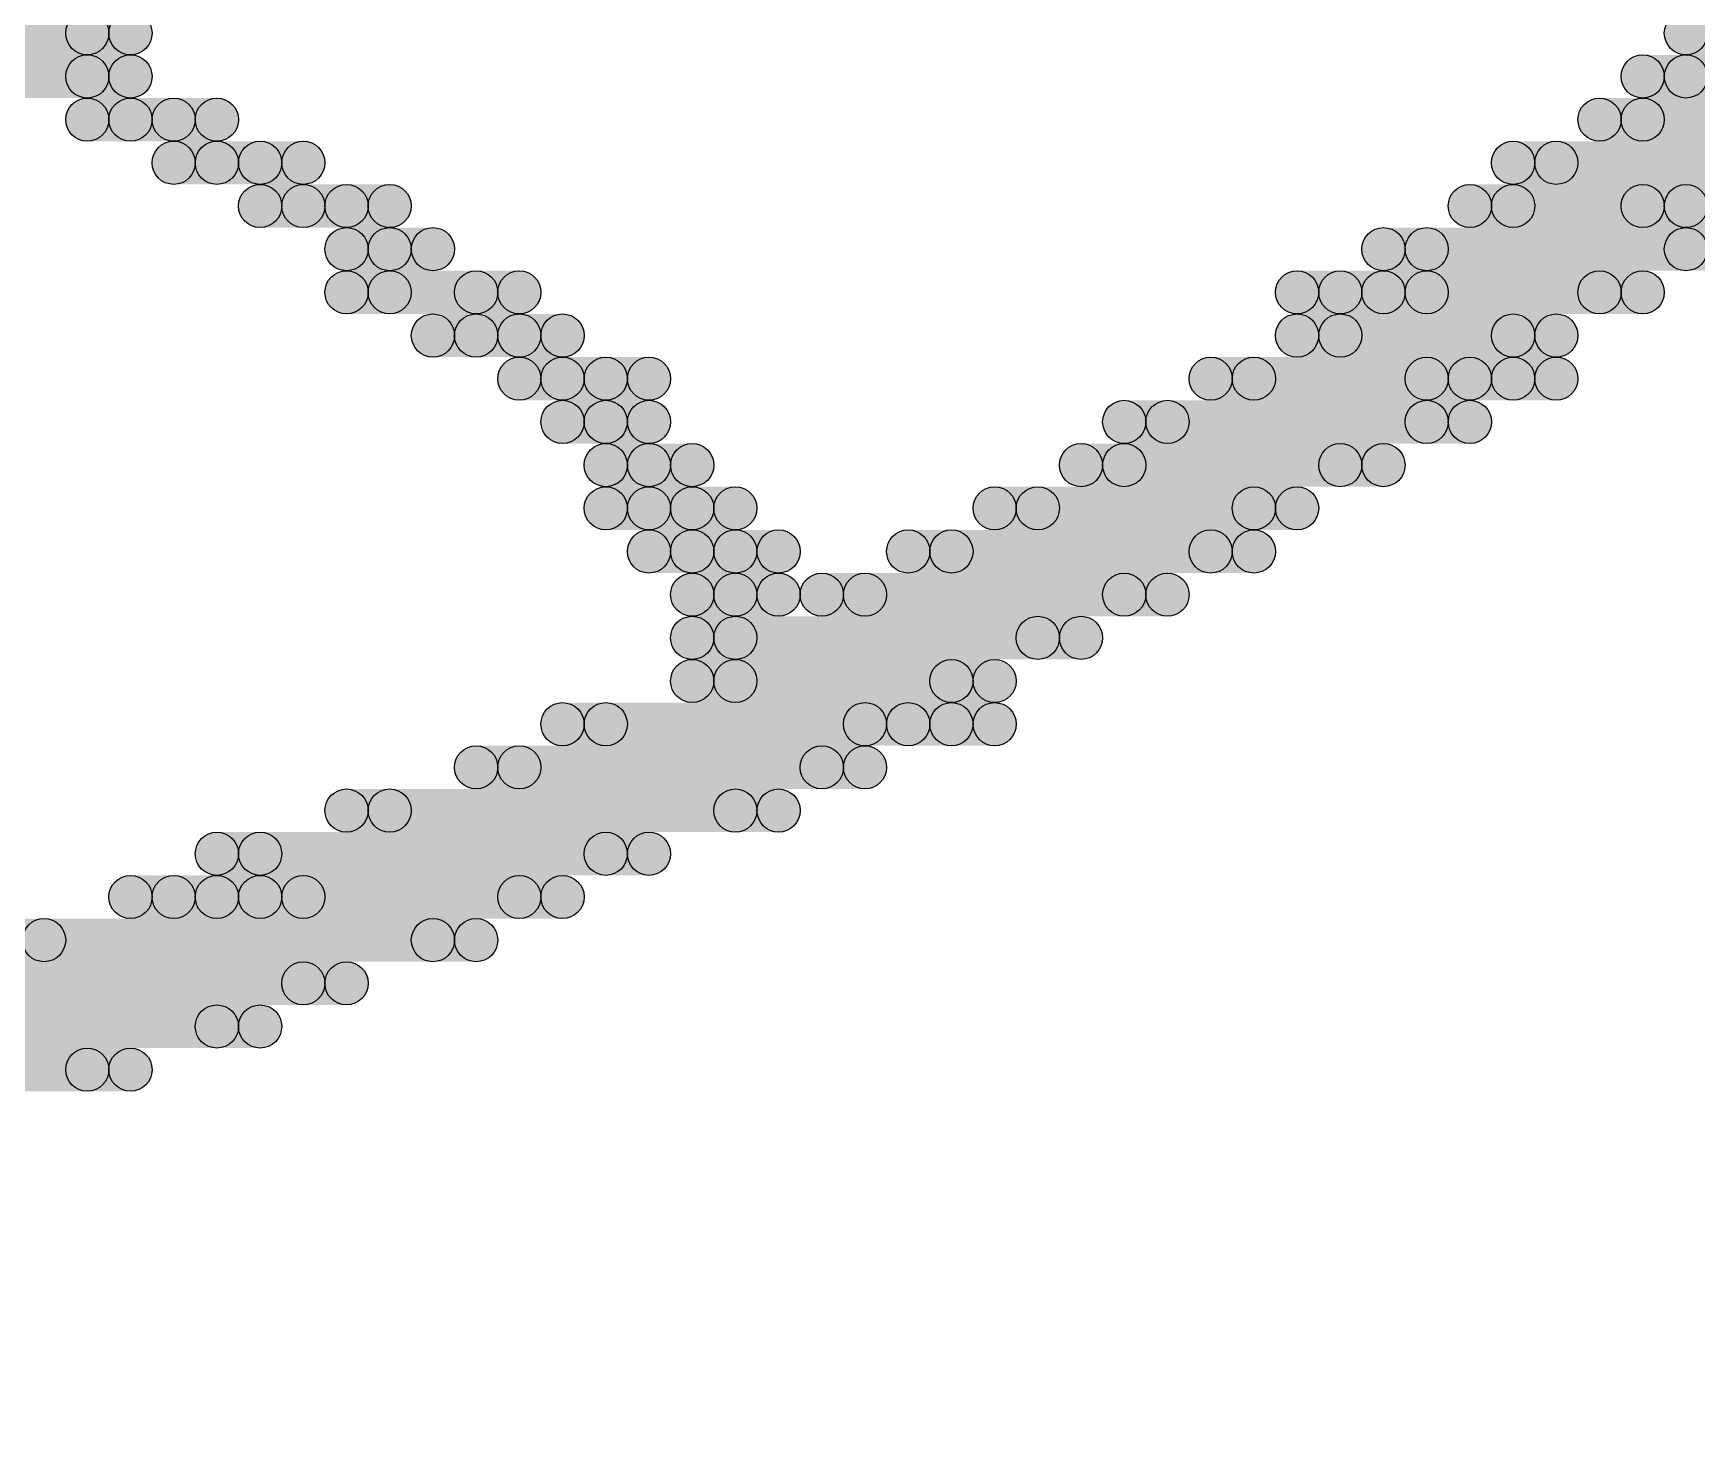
# Model space of a CAD drawing. Header units: millimetres. Extents: x 0 to 137, y 0 to 37.
# Drawn here: x 131.515 to 132.493, y 2.299 to 3.124 of the extents above; entities that cross this region are included whole.
import ezdxf

# ---------------------------------------------------------------- set-up
doc = ezdxf.new("R2010")
doc.units = ezdxf.units.MM
for name, color, linetype in [('KeepOutLayer', 6, 'Continuous'), ('TopLayer', 1, 'Continuous'), ('TopSolder', 216, 'Continuous')]:
    doc.layers.add(name, color=color, linetype=linetype)

msp = doc.modelspace()

# ---------------------------------------------------------------- hatches: boundary and pattern name
at = {"layer": 'TopLayer'}
for points in [[(131.4196, 3.1115), (131.4196, 3.1369), (131.572, 3.1369), (131.572, 3.1115)], [(131.4704, 3.0861), (131.4704, 3.1115), (131.572, 3.1115), (131.572, 3.0861)], [(132.4864, 3.0861), (132.4864, 3.1115), (132.588, 3.1115), (132.588, 3.0861)], [(131.572, 3.0607), (131.572, 3.0861), (131.6228, 3.0861), (131.6228, 3.0607)], [(132.461, 3.0607), (132.461, 3.0861), (132.588, 3.0861), (132.588, 3.0607)], [(131.6228, 3.0353), (131.6228, 3.0607), (131.6736, 3.0607), (131.6736, 3.0353)], [(132.4102, 3.0353), (132.4102, 3.0607), (132.5626, 3.0607), (132.5626, 3.0353)], [(131.6736, 3.0099), (131.6736, 3.0353), (131.7244, 3.0353), (131.7244, 3.0099)], [(132.3848, 3.0099), (132.3848, 3.0353), (132.4864, 3.0353), (132.4864, 3.0099)], [(131.7244, 2.9845), (131.7244, 3.0099), (131.7498, 3.0099), (131.7498, 2.9845)], [(132.334, 2.9845), (132.334, 3.0099), (132.5118, 3.0099), (132.5118, 2.9845)], [(131.7244, 2.9591), (131.7244, 2.9845), (131.8006, 2.9845), (131.8006, 2.9591)], [(132.2832, 2.9591), (132.2832, 2.9845), (132.3086, 2.9845), (132.3086, 2.9591)], [(132.334, 2.9591), (132.334, 2.9845), (132.461, 2.9845), (132.461, 2.9591)], [(131.7752, 2.9337), (131.7752, 2.9591), (131.826, 2.9591), (131.826, 2.9337)], [(132.2832, 2.9337), (132.2832, 2.9591), (132.4102, 2.9591), (132.4102, 2.9337)], [(131.826, 2.9083), (131.826, 2.9337), (131.8768, 2.9337), (131.8768, 2.9083)], [(132.2324, 2.9083), (132.2324, 2.9337), (132.3594, 2.9337), (132.3594, 2.9083)], [(132.3848, 2.9083), (132.3848, 2.9337), (132.4102, 2.9337), (132.4102, 2.9083)], [(131.8514, 2.8829), (131.8514, 2.9083), (131.8768, 2.9083), (131.8768, 2.8829)], [(132.1816, 2.8829), (132.1816, 2.9083), (132.3594, 2.9083), (132.3594, 2.8829)], [(131.8768, 2.8575), (131.8768, 2.8829), (131.9022, 2.8829), (131.9022, 2.8575)], [(132.1562, 2.8575), (132.1562, 2.8829), (132.3086, 2.8829), (132.3086, 2.8575)], [(131.8768, 2.8321), (131.8768, 2.8575), (131.9276, 2.8575), (131.9276, 2.8321)], [(132.1054, 2.8321), (132.1054, 2.8575), (132.2578, 2.8575), (132.2578, 2.8321)], [(131.9022, 2.8067), (131.9022, 2.8321), (131.953, 2.8321), (131.953, 2.8067)], [(132.0546, 2.8067), (132.0546, 2.8321), (132.2324, 2.8321), (132.2324, 2.8067)], [(131.9276, 2.7813), (131.9276, 2.8067), (131.953, 2.8067), (131.953, 2.7813)], [(132.0038, 2.7813), (132.0038, 2.8067), (132.1816, 2.8067), (132.1816, 2.7813)], [(131.9276, 2.7559), (131.9276, 2.7813), (132.1308, 2.7813), (132.1308, 2.7559)], [(131.9276, 2.7305), (131.9276, 2.7559), (132.08, 2.7559), (132.08, 2.7305)], [(131.8514, 2.7051), (131.8514, 2.7305), (132.0292, 2.7305), (132.0292, 2.7051)], [(132.0546, 2.7051), (132.0546, 2.7305), (132.08, 2.7305), (132.08, 2.7051)], [(131.8006, 2.6797), (131.8006, 2.7051), (132.0038, 2.7051), (132.0038, 2.6797)], [(131.7244, 2.6543), (131.7244, 2.6797), (131.953, 2.6797), (131.953, 2.6543)], [(131.6482, 2.6289), (131.6482, 2.6543), (131.8768, 2.6543), (131.8768, 2.6289)], [(131.5974, 2.6035), (131.5974, 2.6289), (131.6482, 2.6289), (131.6482, 2.6035)], [(131.6736, 2.6035), (131.6736, 2.6289), (131.826, 2.6289), (131.826, 2.6035)], [(131.5212, 2.5781), (131.5212, 2.6035), (131.7752, 2.6035), (131.7752, 2.5781)], [(131.445, 2.5527), (131.445, 2.5781), (131.699, 2.5781), (131.699, 2.5527)], [(131.3434, 2.5273), (131.3434, 2.5527), (131.6482, 2.5527), (131.6482, 2.5273)], [(131.2418, 2.5019), (131.2418, 2.5273), (131.572, 2.5273), (131.572, 2.5019)]]:
    msp.add_hatch(color=1, dxfattribs=at).paths.add_polyline_path(points)
h = msp.add_hatch(color=1, dxfattribs=at)
edge = h.paths.add_edge_path()
edge.add_arc((131.572, 3.1242), 0.0127, 0, 360)
h = msp.add_hatch(color=1, dxfattribs=at)
edge = h.paths.add_edge_path()
edge.add_arc((131.572, 3.0988), 0.0127, 0, 360)
h = msp.add_hatch(color=1, dxfattribs=at)
edge = h.paths.add_edge_path()
edge.add_arc((132.4864, 3.0988), 0.0127, 0, 360)
h = msp.add_hatch(color=1, dxfattribs=at)
edge = h.paths.add_edge_path()
edge.add_arc((131.572, 3.0734), 0.0127, 0, 360)
h = msp.add_hatch(color=1, dxfattribs=at)
edge = h.paths.add_edge_path()
edge.add_arc((131.6228, 3.0734), 0.0127, 0, 360)
h = msp.add_hatch(color=1, dxfattribs=at)
edge = h.paths.add_edge_path()
edge.add_arc((132.461, 3.0734), 0.0127, 0, 360)
h = msp.add_hatch(color=1, dxfattribs=at)
edge = h.paths.add_edge_path()
edge.add_arc((131.6228, 3.048), 0.0127, 0, 360)
h = msp.add_hatch(color=1, dxfattribs=at)
edge = h.paths.add_edge_path()
edge.add_arc((131.6736, 3.048), 0.0127, 0, 360)
h = msp.add_hatch(color=1, dxfattribs=at)
edge = h.paths.add_edge_path()
edge.add_arc((132.4102, 3.048), 0.0127, 0, 360)
h = msp.add_hatch(color=1, dxfattribs=at)
edge = h.paths.add_edge_path()
edge.add_arc((131.6736, 3.0226), 0.0127, 0, 360)
h = msp.add_hatch(color=1, dxfattribs=at)
edge = h.paths.add_edge_path()
edge.add_arc((131.7244, 3.0226), 0.0127, 0, 360)
h = msp.add_hatch(color=1, dxfattribs=at)
edge = h.paths.add_edge_path()
edge.add_arc((132.3848, 3.0226), 0.0127, 0, 360)
h = msp.add_hatch(color=1, dxfattribs=at)
edge = h.paths.add_edge_path()
edge.add_arc((132.4864, 3.0226), 0.0127, 0, 360)
h = msp.add_hatch(color=1, dxfattribs=at)
edge = h.paths.add_edge_path()
edge.add_arc((131.7244, 2.9972), 0.0127, 0, 360)
h = msp.add_hatch(color=1, dxfattribs=at)
edge = h.paths.add_edge_path()
edge.add_arc((131.7498, 2.9972), 0.0127, 0, 360)
h = msp.add_hatch(color=1, dxfattribs=at)
edge = h.paths.add_edge_path()
edge.add_arc((132.334, 2.9972), 0.0127, 0, 360)
h = msp.add_hatch(color=1, dxfattribs=at)
edge = h.paths.add_edge_path()
edge.add_arc((131.7244, 2.9718), 0.0127, 0, 360)
h = msp.add_hatch(color=1, dxfattribs=at)
edge = h.paths.add_edge_path()
edge.add_arc((131.8006, 2.9718), 0.0127, 0, 360)
h = msp.add_hatch(color=1, dxfattribs=at)
edge = h.paths.add_edge_path()
edge.add_arc((132.2832, 2.9718), 0.0127, 0, 360)
h = msp.add_hatch(color=1, dxfattribs=at)
edge = h.paths.add_edge_path()
edge.add_arc((132.3086, 2.9718), 0.0127, 0, 360)
h = msp.add_hatch(color=1, dxfattribs=at)
edge = h.paths.add_edge_path()
edge.add_arc((132.334, 2.9718), 0.0127, 0, 360)
h = msp.add_hatch(color=1, dxfattribs=at)
edge = h.paths.add_edge_path()
edge.add_arc((132.461, 2.9718), 0.0127, 0, 360)
h = msp.add_hatch(color=1, dxfattribs=at)
edge = h.paths.add_edge_path()
edge.add_arc((131.7752, 2.9464), 0.0127, 0, 360)
h = msp.add_hatch(color=1, dxfattribs=at)
edge = h.paths.add_edge_path()
edge.add_arc((131.826, 2.9464), 0.0127, 0, 360)
h = msp.add_hatch(color=1, dxfattribs=at)
edge = h.paths.add_edge_path()
edge.add_arc((132.2832, 2.9464), 0.0127, 0, 360)
h = msp.add_hatch(color=1, dxfattribs=at)
edge = h.paths.add_edge_path()
edge.add_arc((132.4102, 2.9464), 0.0127, 0, 360)
h = msp.add_hatch(color=1, dxfattribs=at)
edge = h.paths.add_edge_path()
edge.add_arc((131.826, 2.921), 0.0127, 0, 360)
h = msp.add_hatch(color=1, dxfattribs=at)
edge = h.paths.add_edge_path()
edge.add_arc((131.8768, 2.921), 0.0127, 0, 360)
h = msp.add_hatch(color=1, dxfattribs=at)
edge = h.paths.add_edge_path()
edge.add_arc((132.2324, 2.921), 0.0127, 0, 360)
h = msp.add_hatch(color=1, dxfattribs=at)
edge = h.paths.add_edge_path()
edge.add_arc((132.3594, 2.921), 0.0127, 0, 360)
h = msp.add_hatch(color=1, dxfattribs=at)
edge = h.paths.add_edge_path()
edge.add_arc((132.3848, 2.921), 0.0127, 0, 360)
h = msp.add_hatch(color=1, dxfattribs=at)
edge = h.paths.add_edge_path()
edge.add_arc((132.4102, 2.921), 0.0127, 0, 360)
h = msp.add_hatch(color=1, dxfattribs=at)
edge = h.paths.add_edge_path()
edge.add_arc((131.8514, 2.8956), 0.0127, 0, 360)
h = msp.add_hatch(color=1, dxfattribs=at)
edge = h.paths.add_edge_path()
edge.add_arc((131.8768, 2.8956), 0.0127, 0, 360)
h = msp.add_hatch(color=1, dxfattribs=at)
edge = h.paths.add_edge_path()
edge.add_arc((132.1816, 2.8956), 0.0127, 0, 360)
h = msp.add_hatch(color=1, dxfattribs=at)
edge = h.paths.add_edge_path()
edge.add_arc((132.3594, 2.8956), 0.0127, 0, 360)
h = msp.add_hatch(color=1, dxfattribs=at)
edge = h.paths.add_edge_path()
edge.add_arc((131.8768, 2.8702), 0.0127, 0, 360)
h = msp.add_hatch(color=1, dxfattribs=at)
edge = h.paths.add_edge_path()
edge.add_arc((131.9022, 2.8702), 0.0127, 0, 360)
h = msp.add_hatch(color=1, dxfattribs=at)
edge = h.paths.add_edge_path()
edge.add_arc((132.1562, 2.8702), 0.0127, 0, 360)
h = msp.add_hatch(color=1, dxfattribs=at)
edge = h.paths.add_edge_path()
edge.add_arc((132.3086, 2.8702), 0.0127, 0, 360)
h = msp.add_hatch(color=1, dxfattribs=at)
edge = h.paths.add_edge_path()
edge.add_arc((131.8768, 2.8448), 0.0127, 0, 360)
h = msp.add_hatch(color=1, dxfattribs=at)
edge = h.paths.add_edge_path()
edge.add_arc((131.9276, 2.8448), 0.0127, 0, 360)
h = msp.add_hatch(color=1, dxfattribs=at)
edge = h.paths.add_edge_path()
edge.add_arc((132.1054, 2.8448), 0.0127, 0, 360)
h = msp.add_hatch(color=1, dxfattribs=at)
edge = h.paths.add_edge_path()
edge.add_arc((132.2578, 2.8448), 0.0127, 0, 360)
h = msp.add_hatch(color=1, dxfattribs=at)
edge = h.paths.add_edge_path()
edge.add_arc((131.9022, 2.8194), 0.0127, 0, 360)
h = msp.add_hatch(color=1, dxfattribs=at)
edge = h.paths.add_edge_path()
edge.add_arc((131.953, 2.8194), 0.0127, 0, 360)
h = msp.add_hatch(color=1, dxfattribs=at)
edge = h.paths.add_edge_path()
edge.add_arc((132.0546, 2.8194), 0.0127, 0, 360)
h = msp.add_hatch(color=1, dxfattribs=at)
edge = h.paths.add_edge_path()
edge.add_arc((132.2324, 2.8194), 0.0127, 0, 360)
h = msp.add_hatch(color=1, dxfattribs=at)
edge = h.paths.add_edge_path()
edge.add_arc((131.9276, 2.794), 0.0127, 0, 360)
h = msp.add_hatch(color=1, dxfattribs=at)
edge = h.paths.add_edge_path()
edge.add_arc((131.953, 2.794), 0.0127, 0, 360)
h = msp.add_hatch(color=1, dxfattribs=at)
edge = h.paths.add_edge_path()
edge.add_arc((132.0038, 2.794), 0.0127, 0, 360)
h = msp.add_hatch(color=1, dxfattribs=at)
edge = h.paths.add_edge_path()
edge.add_arc((132.1816, 2.794), 0.0127, 0, 360)
h = msp.add_hatch(color=1, dxfattribs=at)
edge = h.paths.add_edge_path()
edge.add_arc((131.9276, 2.7686), 0.0127, 0, 360)
h = msp.add_hatch(color=1, dxfattribs=at)
edge = h.paths.add_edge_path()
edge.add_arc((132.1308, 2.7686), 0.0127, 0, 360)
h = msp.add_hatch(color=1, dxfattribs=at)
edge = h.paths.add_edge_path()
edge.add_arc((131.9276, 2.7432), 0.0127, 0, 360)
h = msp.add_hatch(color=1, dxfattribs=at)
edge = h.paths.add_edge_path()
edge.add_arc((132.08, 2.7432), 0.0127, 0, 360)
h = msp.add_hatch(color=1, dxfattribs=at)
edge = h.paths.add_edge_path()
edge.add_arc((131.8514, 2.7178), 0.0127, 0, 360)
h = msp.add_hatch(color=1, dxfattribs=at)
edge = h.paths.add_edge_path()
edge.add_arc((132.0292, 2.7178), 0.0127, 0, 360)
h = msp.add_hatch(color=1, dxfattribs=at)
edge = h.paths.add_edge_path()
edge.add_arc((132.0546, 2.7178), 0.0127, 0, 360)
h = msp.add_hatch(color=1, dxfattribs=at)
edge = h.paths.add_edge_path()
edge.add_arc((132.08, 2.7178), 0.0127, 0, 360)
h = msp.add_hatch(color=1, dxfattribs=at)
edge = h.paths.add_edge_path()
edge.add_arc((131.8006, 2.6924), 0.0127, 0, 360)
h = msp.add_hatch(color=1, dxfattribs=at)
edge = h.paths.add_edge_path()
edge.add_arc((132.0038, 2.6924), 0.0127, 0, 360)
h = msp.add_hatch(color=1, dxfattribs=at)
edge = h.paths.add_edge_path()
edge.add_arc((131.7244, 2.667), 0.0127, 0, 360)
h = msp.add_hatch(color=1, dxfattribs=at)
edge = h.paths.add_edge_path()
edge.add_arc((131.953, 2.667), 0.0127, 0, 360)
h = msp.add_hatch(color=1, dxfattribs=at)
edge = h.paths.add_edge_path()
edge.add_arc((131.6482, 2.6416), 0.0127, 0, 360)
h = msp.add_hatch(color=1, dxfattribs=at)
edge = h.paths.add_edge_path()
edge.add_arc((131.8768, 2.6416), 0.0127, 0, 360)
h = msp.add_hatch(color=1, dxfattribs=at)
edge = h.paths.add_edge_path()
edge.add_arc((131.5974, 2.6162), 0.0127, 0, 360)
h = msp.add_hatch(color=1, dxfattribs=at)
edge = h.paths.add_edge_path()
edge.add_arc((131.6482, 2.6162), 0.0127, 0, 360)
h = msp.add_hatch(color=1, dxfattribs=at)
edge = h.paths.add_edge_path()
edge.add_arc((131.6736, 2.6162), 0.0127, 0, 360)
h = msp.add_hatch(color=1, dxfattribs=at)
edge = h.paths.add_edge_path()
edge.add_arc((131.826, 2.6162), 0.0127, 0, 360)
h = msp.add_hatch(color=1, dxfattribs=at)
edge = h.paths.add_edge_path()
edge.add_arc((131.5212, 2.5908), 0.0127, 0, 360)
h = msp.add_hatch(color=1, dxfattribs=at)
edge = h.paths.add_edge_path()
edge.add_arc((131.7752, 2.5908), 0.0127, 0, 360)
h = msp.add_hatch(color=1, dxfattribs=at)
edge = h.paths.add_edge_path()
edge.add_arc((131.699, 2.5654), 0.0127, 0, 360)
h = msp.add_hatch(color=1, dxfattribs=at)
edge = h.paths.add_edge_path()
edge.add_arc((131.6482, 2.54), 0.0127, 0, 360)
h = msp.add_hatch(color=1, dxfattribs=at)
edge = h.paths.add_edge_path()
edge.add_arc((131.572, 2.5146), 0.0127, 0, 360)
at = {"layer": 'TopSolder'}
for points in [[(131.3942, 3.1115), (131.3942, 3.1369), (131.5466, 3.1369), (131.5466, 3.1115)], [(132.4864, 3.1115), (132.4864, 3.1369), (132.6134, 3.1369), (132.6134, 3.1115)], [(131.445, 3.0861), (131.445, 3.1115), (131.5466, 3.1115), (131.5466, 3.0861)], [(132.461, 3.0861), (132.461, 3.1115), (132.5626, 3.1115), (132.5626, 3.0861)], [(131.5466, 3.0607), (131.5466, 3.0861), (131.5974, 3.0861), (131.5974, 3.0607)], [(132.4356, 3.0607), (132.4356, 3.0861), (132.5626, 3.0861), (132.5626, 3.0607)], [(131.5974, 3.0353), (131.5974, 3.0607), (131.6482, 3.0607), (131.6482, 3.0353)], [(132.3848, 3.0353), (132.3848, 3.0607), (132.5372, 3.0607), (132.5372, 3.0353)], [(131.6482, 3.0099), (131.6482, 3.0353), (131.699, 3.0353), (131.699, 3.0099)], [(132.3594, 3.0099), (132.3594, 3.0353), (132.461, 3.0353), (132.461, 3.0099)], [(132.4864, 3.0099), (132.4864, 3.0353), (132.5118, 3.0353), (132.5118, 3.0099)], [(131.699, 2.9845), (131.699, 3.0099), (131.7244, 3.0099), (131.7244, 2.9845)], [(132.3086, 2.9845), (132.3086, 3.0099), (132.4864, 3.0099), (132.4864, 2.9845)], [(131.699, 2.9591), (131.699, 2.9845), (131.7752, 2.9845), (131.7752, 2.9591)], [(132.2578, 2.9591), (132.2578, 2.9845), (132.2832, 2.9845), (132.2832, 2.9591)], [(132.3086, 2.9591), (132.3086, 2.9845), (132.4356, 2.9845), (132.4356, 2.9591)], [(131.7498, 2.9337), (131.7498, 2.9591), (131.8006, 2.9591), (131.8006, 2.9337)], [(132.2578, 2.9337), (132.2578, 2.9591), (132.3848, 2.9591), (132.3848, 2.9337)], [(131.8006, 2.9083), (131.8006, 2.9337), (131.8514, 2.9337), (131.8514, 2.9083)], [(132.207, 2.9083), (132.207, 2.9337), (132.334, 2.9337), (132.334, 2.9083)], [(132.3594, 2.9083), (132.3594, 2.9337), (132.3848, 2.9337), (132.3848, 2.9083)], [(131.826, 2.8829), (131.826, 2.9083), (131.8514, 2.9083), (131.8514, 2.8829)], [(132.1562, 2.8829), (132.1562, 2.9083), (132.334, 2.9083), (132.334, 2.8829)], [(131.8514, 2.8575), (131.8514, 2.8829), (131.8768, 2.8829), (131.8768, 2.8575)], [(132.1308, 2.8575), (132.1308, 2.8829), (132.2832, 2.8829), (132.2832, 2.8575)], [(131.8514, 2.8321), (131.8514, 2.8575), (131.9022, 2.8575), (131.9022, 2.8321)], [(132.08, 2.8321), (132.08, 2.8575), (132.2324, 2.8575), (132.2324, 2.8321)], [(131.8768, 2.8067), (131.8768, 2.8321), (131.9276, 2.8321), (131.9276, 2.8067)], [(132.0292, 2.8067), (132.0292, 2.8321), (132.207, 2.8321), (132.207, 2.8067)], [(131.9022, 2.7813), (131.9022, 2.8067), (131.9276, 2.8067), (131.9276, 2.7813)], [(131.9784, 2.7813), (131.9784, 2.8067), (132.1562, 2.8067), (132.1562, 2.7813)], [(131.9022, 2.7559), (131.9022, 2.7813), (132.1054, 2.7813), (132.1054, 2.7559)], [(131.9022, 2.7305), (131.9022, 2.7559), (132.0546, 2.7559), (132.0546, 2.7305)], [(131.826, 2.7051), (131.826, 2.7305), (132.0038, 2.7305), (132.0038, 2.7051)], [(132.0292, 2.7051), (132.0292, 2.7305), (132.0546, 2.7305), (132.0546, 2.7051)], [(131.7752, 2.6797), (131.7752, 2.7051), (131.9784, 2.7051), (131.9784, 2.6797)], [(131.699, 2.6543), (131.699, 2.6797), (131.9276, 2.6797), (131.9276, 2.6543)], [(131.6228, 2.6289), (131.6228, 2.6543), (131.8514, 2.6543), (131.8514, 2.6289)], [(131.572, 2.6035), (131.572, 2.6289), (131.6228, 2.6289), (131.6228, 2.6035)], [(131.6482, 2.6035), (131.6482, 2.6289), (131.8006, 2.6289), (131.8006, 2.6035)], [(131.4958, 2.5781), (131.4958, 2.6035), (131.7498, 2.6035), (131.7498, 2.5781)], [(131.4196, 2.5527), (131.4196, 2.5781), (131.6736, 2.5781), (131.6736, 2.5527)], [(131.318, 2.5273), (131.318, 2.5527), (131.6228, 2.5527), (131.6228, 2.5273)], [(131.2164, 2.5019), (131.2164, 2.5273), (131.5466, 2.5273), (131.5466, 2.5019)]]:
    msp.add_hatch(color=216, dxfattribs=at).paths.add_polyline_path(points)
h = msp.add_hatch(color=216, dxfattribs=at)
edge = h.paths.add_edge_path()
edge.add_arc((131.5466, 3.1242), 0.0127, 0, 360)
h = msp.add_hatch(color=216, dxfattribs=at)
edge = h.paths.add_edge_path()
edge.add_arc((132.4864, 3.1242), 0.0127, 0, 360)
h = msp.add_hatch(color=216, dxfattribs=at)
edge = h.paths.add_edge_path()
edge.add_arc((131.5466, 3.0988), 0.0127, 0, 360)
h = msp.add_hatch(color=216, dxfattribs=at)
edge = h.paths.add_edge_path()
edge.add_arc((132.461, 3.0988), 0.0127, 0, 360)
h = msp.add_hatch(color=216, dxfattribs=at)
edge = h.paths.add_edge_path()
edge.add_arc((131.5466, 3.0734), 0.0127, 0, 360)
h = msp.add_hatch(color=216, dxfattribs=at)
edge = h.paths.add_edge_path()
edge.add_arc((131.5974, 3.0734), 0.0127, 0, 360)
h = msp.add_hatch(color=216, dxfattribs=at)
edge = h.paths.add_edge_path()
edge.add_arc((132.4356, 3.0734), 0.0127, 0, 360)
h = msp.add_hatch(color=216, dxfattribs=at)
edge = h.paths.add_edge_path()
edge.add_arc((131.5974, 3.048), 0.0127, 0, 360)
h = msp.add_hatch(color=216, dxfattribs=at)
edge = h.paths.add_edge_path()
edge.add_arc((131.6482, 3.048), 0.0127, 0, 360)
h = msp.add_hatch(color=216, dxfattribs=at)
edge = h.paths.add_edge_path()
edge.add_arc((132.3848, 3.048), 0.0127, 0, 360)
h = msp.add_hatch(color=216, dxfattribs=at)
edge = h.paths.add_edge_path()
edge.add_arc((131.6482, 3.0226), 0.0127, 0, 360)
h = msp.add_hatch(color=216, dxfattribs=at)
edge = h.paths.add_edge_path()
edge.add_arc((131.699, 3.0226), 0.0127, 0, 360)
h = msp.add_hatch(color=216, dxfattribs=at)
edge = h.paths.add_edge_path()
edge.add_arc((132.3594, 3.0226), 0.0127, 0, 360)
h = msp.add_hatch(color=216, dxfattribs=at)
edge = h.paths.add_edge_path()
edge.add_arc((132.461, 3.0226), 0.0127, 0, 360)
h = msp.add_hatch(color=216, dxfattribs=at)
edge = h.paths.add_edge_path()
edge.add_arc((132.4864, 3.0226), 0.0127, 0, 360)
h = msp.add_hatch(color=216, dxfattribs=at)
edge = h.paths.add_edge_path()
edge.add_arc((131.699, 2.9972), 0.0127, 0, 360)
h = msp.add_hatch(color=216, dxfattribs=at)
edge = h.paths.add_edge_path()
edge.add_arc((131.7244, 2.9972), 0.0127, 0, 360)
h = msp.add_hatch(color=216, dxfattribs=at)
edge = h.paths.add_edge_path()
edge.add_arc((132.3086, 2.9972), 0.0127, 0, 360)
h = msp.add_hatch(color=216, dxfattribs=at)
edge = h.paths.add_edge_path()
edge.add_arc((132.4864, 2.9972), 0.0127, 0, 360)
h = msp.add_hatch(color=216, dxfattribs=at)
edge = h.paths.add_edge_path()
edge.add_arc((131.699, 2.9718), 0.0127, 0, 360)
h = msp.add_hatch(color=216, dxfattribs=at)
edge = h.paths.add_edge_path()
edge.add_arc((131.7752, 2.9718), 0.0127, 0, 360)
h = msp.add_hatch(color=216, dxfattribs=at)
edge = h.paths.add_edge_path()
edge.add_arc((132.2578, 2.9718), 0.0127, 0, 360)
h = msp.add_hatch(color=216, dxfattribs=at)
edge = h.paths.add_edge_path()
edge.add_arc((132.2832, 2.9718), 0.0127, 0, 360)
h = msp.add_hatch(color=216, dxfattribs=at)
edge = h.paths.add_edge_path()
edge.add_arc((132.3086, 2.9718), 0.0127, 0, 360)
h = msp.add_hatch(color=216, dxfattribs=at)
edge = h.paths.add_edge_path()
edge.add_arc((132.4356, 2.9718), 0.0127, 0, 360)
h = msp.add_hatch(color=216, dxfattribs=at)
edge = h.paths.add_edge_path()
edge.add_arc((131.7498, 2.9464), 0.0127, 0, 360)
h = msp.add_hatch(color=216, dxfattribs=at)
edge = h.paths.add_edge_path()
edge.add_arc((131.8006, 2.9464), 0.0127, 0, 360)
h = msp.add_hatch(color=216, dxfattribs=at)
edge = h.paths.add_edge_path()
edge.add_arc((132.2578, 2.9464), 0.0127, 0, 360)
h = msp.add_hatch(color=216, dxfattribs=at)
edge = h.paths.add_edge_path()
edge.add_arc((132.3848, 2.9464), 0.0127, 0, 360)
h = msp.add_hatch(color=216, dxfattribs=at)
edge = h.paths.add_edge_path()
edge.add_arc((131.8006, 2.921), 0.0127, 0, 360)
h = msp.add_hatch(color=216, dxfattribs=at)
edge = h.paths.add_edge_path()
edge.add_arc((131.8514, 2.921), 0.0127, 0, 360)
h = msp.add_hatch(color=216, dxfattribs=at)
edge = h.paths.add_edge_path()
edge.add_arc((132.207, 2.921), 0.0127, 0, 360)
h = msp.add_hatch(color=216, dxfattribs=at)
edge = h.paths.add_edge_path()
edge.add_arc((132.334, 2.921), 0.0127, 0, 360)
h = msp.add_hatch(color=216, dxfattribs=at)
edge = h.paths.add_edge_path()
edge.add_arc((132.3594, 2.921), 0.0127, 0, 360)
h = msp.add_hatch(color=216, dxfattribs=at)
edge = h.paths.add_edge_path()
edge.add_arc((132.3848, 2.921), 0.0127, 0, 360)
h = msp.add_hatch(color=216, dxfattribs=at)
edge = h.paths.add_edge_path()
edge.add_arc((131.826, 2.8956), 0.0127, 0, 360)
h = msp.add_hatch(color=216, dxfattribs=at)
edge = h.paths.add_edge_path()
edge.add_arc((131.8514, 2.8956), 0.0127, 0, 360)
h = msp.add_hatch(color=216, dxfattribs=at)
edge = h.paths.add_edge_path()
edge.add_arc((132.1562, 2.8956), 0.0127, 0, 360)
h = msp.add_hatch(color=216, dxfattribs=at)
edge = h.paths.add_edge_path()
edge.add_arc((132.334, 2.8956), 0.0127, 0, 360)
h = msp.add_hatch(color=216, dxfattribs=at)
edge = h.paths.add_edge_path()
edge.add_arc((131.8514, 2.8702), 0.0127, 0, 360)
h = msp.add_hatch(color=216, dxfattribs=at)
edge = h.paths.add_edge_path()
edge.add_arc((131.8768, 2.8702), 0.0127, 0, 360)
h = msp.add_hatch(color=216, dxfattribs=at)
edge = h.paths.add_edge_path()
edge.add_arc((132.1308, 2.8702), 0.0127, 0, 360)
h = msp.add_hatch(color=216, dxfattribs=at)
edge = h.paths.add_edge_path()
edge.add_arc((132.2832, 2.8702), 0.0127, 0, 360)
h = msp.add_hatch(color=216, dxfattribs=at)
edge = h.paths.add_edge_path()
edge.add_arc((131.8514, 2.8448), 0.0127, 0, 360)
h = msp.add_hatch(color=216, dxfattribs=at)
edge = h.paths.add_edge_path()
edge.add_arc((131.9022, 2.8448), 0.0127, 0, 360)
h = msp.add_hatch(color=216, dxfattribs=at)
edge = h.paths.add_edge_path()
edge.add_arc((132.08, 2.8448), 0.0127, 0, 360)
h = msp.add_hatch(color=216, dxfattribs=at)
edge = h.paths.add_edge_path()
edge.add_arc((132.2324, 2.8448), 0.0127, 0, 360)
h = msp.add_hatch(color=216, dxfattribs=at)
edge = h.paths.add_edge_path()
edge.add_arc((131.8768, 2.8194), 0.0127, 0, 360)
h = msp.add_hatch(color=216, dxfattribs=at)
edge = h.paths.add_edge_path()
edge.add_arc((131.9276, 2.8194), 0.0127, 0, 360)
h = msp.add_hatch(color=216, dxfattribs=at)
edge = h.paths.add_edge_path()
edge.add_arc((132.0292, 2.8194), 0.0127, 0, 360)
h = msp.add_hatch(color=216, dxfattribs=at)
edge = h.paths.add_edge_path()
edge.add_arc((132.207, 2.8194), 0.0127, 0, 360)
h = msp.add_hatch(color=216, dxfattribs=at)
edge = h.paths.add_edge_path()
edge.add_arc((131.9022, 2.794), 0.0127, 0, 360)
h = msp.add_hatch(color=216, dxfattribs=at)
edge = h.paths.add_edge_path()
edge.add_arc((131.9276, 2.794), 0.0127, 0, 360)
h = msp.add_hatch(color=216, dxfattribs=at)
edge = h.paths.add_edge_path()
edge.add_arc((131.9784, 2.794), 0.0127, 0, 360)
h = msp.add_hatch(color=216, dxfattribs=at)
edge = h.paths.add_edge_path()
edge.add_arc((132.1562, 2.794), 0.0127, 0, 360)
h = msp.add_hatch(color=216, dxfattribs=at)
edge = h.paths.add_edge_path()
edge.add_arc((131.9022, 2.7686), 0.0127, 0, 360)
h = msp.add_hatch(color=216, dxfattribs=at)
edge = h.paths.add_edge_path()
edge.add_arc((132.1054, 2.7686), 0.0127, 0, 360)
h = msp.add_hatch(color=216, dxfattribs=at)
edge = h.paths.add_edge_path()
edge.add_arc((131.9022, 2.7432), 0.0127, 0, 360)
h = msp.add_hatch(color=216, dxfattribs=at)
edge = h.paths.add_edge_path()
edge.add_arc((132.0546, 2.7432), 0.0127, 0, 360)
h = msp.add_hatch(color=216, dxfattribs=at)
edge = h.paths.add_edge_path()
edge.add_arc((131.826, 2.7178), 0.0127, 0, 360)
h = msp.add_hatch(color=216, dxfattribs=at)
edge = h.paths.add_edge_path()
edge.add_arc((132.0038, 2.7178), 0.0127, 0, 360)
h = msp.add_hatch(color=216, dxfattribs=at)
edge = h.paths.add_edge_path()
edge.add_arc((132.0292, 2.7178), 0.0127, 0, 360)
h = msp.add_hatch(color=216, dxfattribs=at)
edge = h.paths.add_edge_path()
edge.add_arc((132.0546, 2.7178), 0.0127, 0, 360)
h = msp.add_hatch(color=216, dxfattribs=at)
edge = h.paths.add_edge_path()
edge.add_arc((131.7752, 2.6924), 0.0127, 0, 360)
h = msp.add_hatch(color=216, dxfattribs=at)
edge = h.paths.add_edge_path()
edge.add_arc((131.9784, 2.6924), 0.0127, 0, 360)
h = msp.add_hatch(color=216, dxfattribs=at)
edge = h.paths.add_edge_path()
edge.add_arc((131.699, 2.667), 0.0127, 0, 360)
h = msp.add_hatch(color=216, dxfattribs=at)
edge = h.paths.add_edge_path()
edge.add_arc((131.9276, 2.667), 0.0127, 0, 360)
h = msp.add_hatch(color=216, dxfattribs=at)
edge = h.paths.add_edge_path()
edge.add_arc((131.6228, 2.6416), 0.0127, 0, 360)
h = msp.add_hatch(color=216, dxfattribs=at)
edge = h.paths.add_edge_path()
edge.add_arc((131.8514, 2.6416), 0.0127, 0, 360)
h = msp.add_hatch(color=216, dxfattribs=at)
edge = h.paths.add_edge_path()
edge.add_arc((131.572, 2.6162), 0.0127, 0, 360)
h = msp.add_hatch(color=216, dxfattribs=at)
edge = h.paths.add_edge_path()
edge.add_arc((131.6228, 2.6162), 0.0127, 0, 360)
h = msp.add_hatch(color=216, dxfattribs=at)
edge = h.paths.add_edge_path()
edge.add_arc((131.6482, 2.6162), 0.0127, 0, 360)
h = msp.add_hatch(color=216, dxfattribs=at)
edge = h.paths.add_edge_path()
edge.add_arc((131.8006, 2.6162), 0.0127, 0, 360)
h = msp.add_hatch(color=216, dxfattribs=at)
edge = h.paths.add_edge_path()
edge.add_arc((131.7498, 2.5908), 0.0127, 0, 360)
h = msp.add_hatch(color=216, dxfattribs=at)
edge = h.paths.add_edge_path()
edge.add_arc((131.6736, 2.5654), 0.0127, 0, 360)
h = msp.add_hatch(color=216, dxfattribs=at)
edge = h.paths.add_edge_path()
edge.add_arc((131.6228, 2.54), 0.0127, 0, 360)
h = msp.add_hatch(color=216, dxfattribs=at)
edge = h.paths.add_edge_path()
edge.add_arc((131.5466, 2.5146), 0.0127, 0, 360)

# ---------------------------------------------------------------- linework, layer by layer
at = {"layer": 'KeepOutLayer', "const_width": 0.254}
msp.add_lwpolyline([(136.398, 3.81, -0.414214), (132.588, 0)], format="xyb", dxfattribs=at)
at = {"layer": 'TopLayer'}
for centre in [(131.572, 3.1242), (131.572, 3.0988), (132.4864, 3.0988), (131.572, 3.0734), (131.6228, 3.0734), (132.461, 3.0734), (131.6228, 3.048), (131.6736, 3.048), (132.4102, 3.048), (131.6736, 3.0226), (131.7244, 3.0226), (132.3848, 3.0226), (132.4864, 3.0226), (131.7244, 2.9972), (131.7498, 2.9972), (132.334, 2.9972), (131.7244, 2.9718), (131.8006, 2.9718), (132.2832, 2.9718), (132.3086, 2.9718), (132.334, 2.9718), (132.461, 2.9718), (131.7752, 2.9464), (131.826, 2.9464), (132.2832, 2.9464), (132.4102, 2.9464), (131.826, 2.921), (131.8768, 2.921), (132.2324, 2.921), (132.3594, 2.921), (132.3848, 2.921), (132.4102, 2.921), (131.8514, 2.8956), (131.8768, 2.8956), (132.1816, 2.8956), (132.3594, 2.8956), (131.8768, 2.8702), (131.9022, 2.8702), (132.1562, 2.8702), (132.3086, 2.8702), (131.8768, 2.8448), (131.9276, 2.8448), (132.1054, 2.8448), (132.2578, 2.8448), (131.9022, 2.8194), (131.953, 2.8194), (132.0546, 2.8194), (132.2324, 2.8194), (131.9276, 2.794), (131.953, 2.794), (132.0038, 2.794), (132.1816, 2.794), (131.9276, 2.7686), (132.1308, 2.7686), (131.9276, 2.7432), (132.08, 2.7432), (131.8514, 2.7178), (132.0292, 2.7178), (132.0546, 2.7178), (132.08, 2.7178), (131.8006, 2.6924), (132.0038, 2.6924), (131.7244, 2.667), (131.953, 2.667), (131.6482, 2.6416), (131.8768, 2.6416), (131.5974, 2.6162), (131.6482, 2.6162), (131.6736, 2.6162), (131.826, 2.6162), (131.5212, 2.5908), (131.7752, 2.5908), (131.699, 2.5654), (131.6482, 2.54), (131.572, 2.5146)]:
    msp.add_circle(centre, 0.0127, dxfattribs=at)
at = {"layer": 'TopSolder'}
for centre in [(131.5466, 3.1242), (132.4864, 3.1242), (131.5466, 3.0988), (132.461, 3.0988), (131.5466, 3.0734), (131.5974, 3.0734), (132.4356, 3.0734), (131.5974, 3.048), (131.6482, 3.048), (132.3848, 3.048), (131.6482, 3.0226), (131.699, 3.0226), (132.3594, 3.0226), (132.461, 3.0226), (132.4864, 3.0226), (131.699, 2.9972), (131.7244, 2.9972), (132.3086, 2.9972), (132.4864, 2.9972), (131.699, 2.9718), (131.7752, 2.9718), (132.2578, 2.9718), (132.2832, 2.9718), (132.3086, 2.9718), (132.4356, 2.9718), (131.7498, 2.9464), (131.8006, 2.9464), (132.2578, 2.9464), (132.3848, 2.9464), (131.8006, 2.921), (131.8514, 2.921), (132.207, 2.921), (132.334, 2.921), (132.3594, 2.921), (132.3848, 2.921), (131.826, 2.8956), (131.8514, 2.8956), (132.1562, 2.8956), (132.334, 2.8956), (131.8514, 2.8702), (131.8768, 2.8702), (132.1308, 2.8702), (132.2832, 2.8702), (131.8514, 2.8448), (131.9022, 2.8448), (132.08, 2.8448), (132.2324, 2.8448), (131.8768, 2.8194), (131.9276, 2.8194), (132.0292, 2.8194), (132.207, 2.8194), (131.9022, 2.794), (131.9276, 2.794), (131.9784, 2.794), (132.1562, 2.794), (131.9022, 2.7686), (132.1054, 2.7686), (131.9022, 2.7432), (132.0546, 2.7432), (131.826, 2.7178), (132.0038, 2.7178), (132.0292, 2.7178), (132.0546, 2.7178), (131.7752, 2.6924), (131.9784, 2.6924), (131.699, 2.667), (131.9276, 2.667), (131.6228, 2.6416), (131.8514, 2.6416), (131.572, 2.6162), (131.6228, 2.6162), (131.6482, 2.6162), (131.8006, 2.6162), (131.7498, 2.5908), (131.6736, 2.5654), (131.6228, 2.54), (131.5466, 2.5146)]:
    msp.add_circle(centre, 0.0127, dxfattribs=at)

doc.saveas('drawing.dxf')
